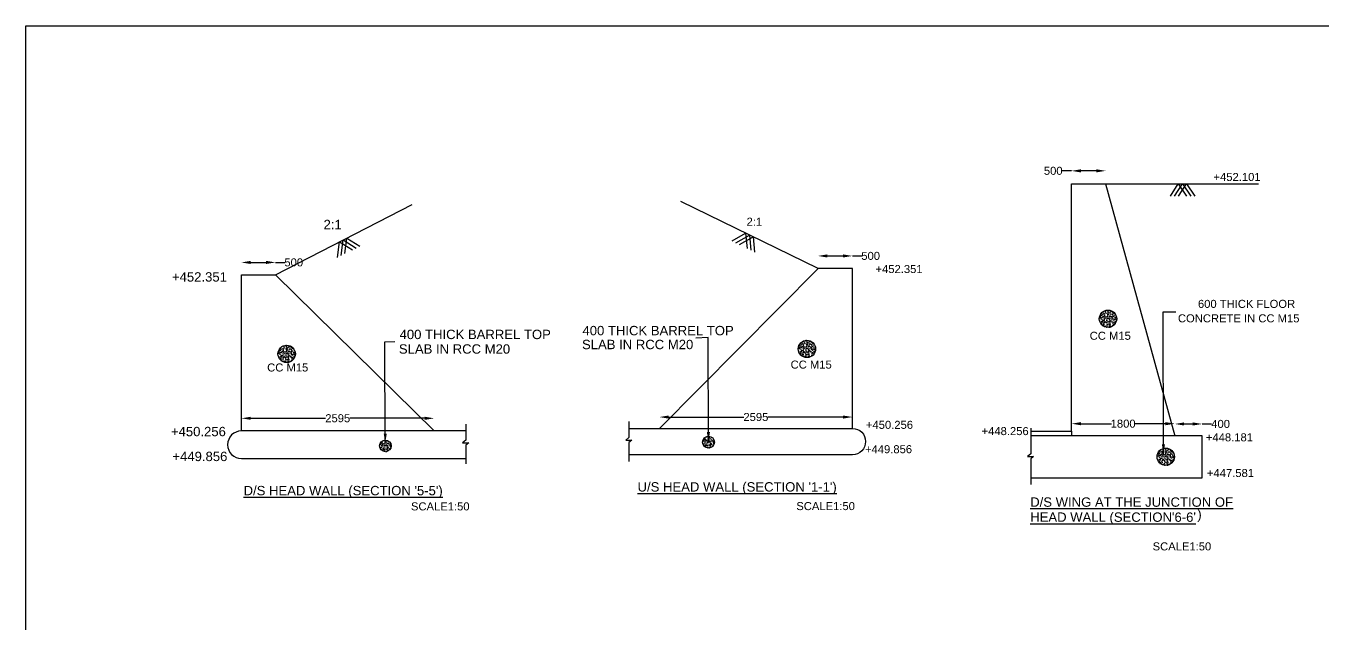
# Model space of a CAD drawing. Header units: millimetres. Extents: x -53248105 to -53232959, y 22134309 to 22146675.
# Drawn here: x -53248105 to -53243263, y 22144430 to 22146661 of the extents above; entities that cross this region are included whole.
import ezdxf

# ---------------------------------------------------------------- set-up
doc = ezdxf.new("R2010")
doc.units = ezdxf.units.MM
doc.header["$MEASUREMENT"] = 0
for name, color, linetype in [('DIMENSION', 7, 'Continuous'), ('DRAWING', 2, 'Continuous'), ('TEXT', 7, 'Continuous')]:
    doc.layers.add(name, color=color, linetype=linetype)
doc.styles.get("Standard").update_dxf_attribs({"font": 'arial.ttf', "height": 30})
doc.dimstyles.get("Standard").update_dxf_attribs({"dimtxt": 35, "dimasz": 35, "dimexe": 0.18, "dimexo": 0.0625, "dimgap": 0.09, "dimtad": 0, "dimdec": 0, "dimzin": 0, "dimdsep": 46, "dimtxsty": 'Standard', "dimcen": 0.09, "dimse1": 1, "dimse2": 1, "dimadec": 0, "dimazin": 0, "dimtfac": 1, "dimtdec": 0, "dimtofl": 0, "dimtmove": 0, "dimatfit": 3, "dimfxl": 1, "dimtolj": 1, "dimtzin": 0, "dimarcsym": 0})

# ---------------------------------------------------------------- blocks, each defined once
blk = doc.blocks.new('*D54')
at = {"layer": 'Defpoints', "color": 0, "transparency": 16777216}
for p in [(-53247172.9, 22145777.3), (-53247300.3, 22145731.4), (-53247172.9, 22145731.4)]:
    blk.add_point(p, dxfattribs=at)
at = {"layer": 'DIMENSION', "color": 0, "lineweight": -2, "transparency": 16777216}
for p, q in [((-53247265.3, 22145777.3), (-53247207.9, 22145777.3)), ((-53247172.9, 22145777.3), (-53247137.9, 22145777.3))]:
    blk.add_line(p, q, dxfattribs=at)
at = {"layer": 'DIMENSION', "color": 0, "transparency": 16777216}
for points in [[(-53247265.3, 22145783.2), (-53247265.3, 22145771.5), (-53247300.3, 22145777.3)], [(-53247207.9, 22145783.2), (-53247207.9, 22145771.5), (-53247172.9, 22145777.3)]]:
    blk.add_solid(points, dxfattribs=at)
at = {"layer": 'DIMENSION', "color": 0, "transparency": 16777216, "insert": (-53247104.8, 22145777.3), "char_height": 30, "attachment_point": 5}
blk.add_mtext('\\A1;500', dxfattribs=at)
blk = doc.blocks.new('*D55')
at = {"layer": 'Defpoints', "color": 0, "transparency": 16777216}
for p in [(-53246580.4, 22145195.1), (-53247300.3, 22145147.9), (-53246580.4, 22145147.9)]:
    blk.add_point(p, dxfattribs=at)
at = {"layer": 'DIMENSION', "color": 0, "lineweight": -2, "transparency": 16777216}
for p, q in [((-53247265.3, 22145195.1), (-53246985.6, 22145195.1)), ((-53246615.4, 22145195.1), (-53246895.1, 22145195.1))]:
    blk.add_line(p, q, dxfattribs=at)
at = {"layer": 'DIMENSION', "color": 0, "transparency": 16777216}
for points in [[(-53247265.3, 22145200.9), (-53247265.3, 22145189.2), (-53247300.3, 22145195.1)], [(-53246615.4, 22145200.9), (-53246615.4, 22145189.2), (-53246580.4, 22145195.1)]]:
    blk.add_solid(points, dxfattribs=at)
at = {"layer": 'DIMENSION', "color": 0, "transparency": 16777216, "insert": (-53246940.4, 22145195.1), "char_height": 30, "attachment_point": 5}
blk.add_mtext('\\A1;2595', dxfattribs=at)
blk = doc.blocks.new('*D56')
at = {"layer": 'Defpoints', "color": 0, "transparency": 16777216}
for p in [(-53245017.5, 22145199.8), (-53245738.7, 22145157.3), (-53245017.5, 22145157.3)]:
    blk.add_point(p, dxfattribs=at)
at = {"layer": 'DIMENSION', "color": 0, "lineweight": -2, "transparency": 16777216}
for p, q in [((-53245703.7, 22145199.8), (-53245423.4, 22145199.8)), ((-53245052.5, 22145199.8), (-53245332.9, 22145199.8))]:
    blk.add_line(p, q, dxfattribs=at)
at = {"layer": 'DIMENSION', "color": 0, "transparency": 16777216}
for points in [[(-53245703.7, 22145205.6), (-53245703.7, 22145193.9), (-53245738.7, 22145199.8)], [(-53245052.5, 22145205.6), (-53245052.5, 22145193.9), (-53245017.5, 22145199.8)]]:
    blk.add_solid(points, dxfattribs=at)
at = {"layer": 'DIMENSION', "color": 0, "transparency": 16777216, "insert": (-53245378.1, 22145199.8), "char_height": 30, "attachment_point": 5}
blk.add_mtext('\\A1;2595', dxfattribs=at)
blk = doc.blocks.new('*D57')
at = {"layer": 'Defpoints', "color": 0, "transparency": 16777216}
for p in [(-53245017.5, 22145801.6), (-53245146, 22145754.6), (-53245017.5, 22145754.6)]:
    blk.add_point(p, dxfattribs=at)
at = {"layer": 'DIMENSION', "color": 0, "lineweight": -2, "transparency": 16777216}
for p, q in [((-53245111, 22145801.6), (-53245052.5, 22145801.6)), ((-53245017.5, 22145801.6), (-53244982.5, 22145801.6))]:
    blk.add_line(p, q, dxfattribs=at)
at = {"layer": 'DIMENSION', "color": 0, "transparency": 16777216}
for points in [[(-53245111, 22145807.4), (-53245111, 22145795.7), (-53245146, 22145801.6)], [(-53245052.5, 22145807.4), (-53245052.5, 22145795.7), (-53245017.5, 22145801.6)]]:
    blk.add_solid(points, dxfattribs=at)
at = {"layer": 'DIMENSION', "color": 0, "transparency": 16777216, "insert": (-53244949.3, 22145801.6), "char_height": 30, "attachment_point": 5}
blk.add_mtext('\\A1;500', dxfattribs=at)
blk = doc.blocks.new('*D58')
at = {"layer": 'Defpoints', "color": 0, "transparency": 16777216}
for p in [(-53243813, 22145174.9), (-53244199, 22145129.8), (-53243813, 22145129.8)]:
    blk.add_point(p, dxfattribs=at)
at = {"layer": 'DIMENSION', "color": 0, "lineweight": -2, "transparency": 16777216}
for p, q in [((-53244164, 22145174.9), (-53244049.4, 22145174.9)), ((-53243848, 22145174.9), (-53243962.6, 22145174.9))]:
    blk.add_line(p, q, dxfattribs=at)
at = {"layer": 'DIMENSION', "color": 0, "transparency": 16777216}
for points in [[(-53244164, 22145180.7), (-53244164, 22145169), (-53244199, 22145174.9)], [(-53243848, 22145180.7), (-53243848, 22145169), (-53243813, 22145174.9)]]:
    blk.add_solid(points, dxfattribs=at)
at = {"layer": 'DIMENSION', "color": 0, "transparency": 16777216, "insert": (-53244006, 22145174.9), "char_height": 30, "attachment_point": 5}
blk.add_mtext('\\A1;1800', dxfattribs=at)
blk = doc.blocks.new('*D59')
at = {"layer": 'Defpoints', "color": 0, "transparency": 16777216}
for p in [(-53243710.6, 22145173.9), (-53243813, 22145129.8), (-53243710.6, 22145129.8)]:
    blk.add_point(p, dxfattribs=at)
at = {"layer": 'DIMENSION', "color": 0, "lineweight": -2, "transparency": 16777216}
for p, q in [((-53243778, 22145173.9), (-53243745.6, 22145173.9)), ((-53243710.6, 22145173.9), (-53243675.6, 22145173.9))]:
    blk.add_line(p, q, dxfattribs=at)
at = {"layer": 'DIMENSION', "color": 0, "transparency": 16777216}
for points in [[(-53243778, 22145179.8), (-53243778, 22145168.1), (-53243813, 22145173.9)], [(-53243745.6, 22145179.8), (-53243745.6, 22145168.1), (-53243710.6, 22145173.9)]]:
    blk.add_solid(points, dxfattribs=at)
at = {"layer": 'DIMENSION', "color": 0, "transparency": 16777216, "insert": (-53243641.8, 22145173.9), "char_height": 30, "attachment_point": 5}
blk.add_mtext('\\A1;400', dxfattribs=at)
blk = doc.blocks.new('*D60')
at = {"layer": 'Defpoints', "color": 0, "transparency": 16777216}
for p in [(-53244199, 22146119.5), (-53244199, 22146071.4), (-53244071.6, 22146071.4)]:
    blk.add_point(p, dxfattribs=at)
at = {"layer": 'DIMENSION', "color": 0, "lineweight": -2, "transparency": 16777216}
for p, q in [((-53244199, 22146119.5), (-53244234, 22146119.5)), ((-53244106.6, 22146119.5), (-53244164, 22146119.5))]:
    blk.add_line(p, q, dxfattribs=at)
at = {"layer": 'DIMENSION', "color": 0, "transparency": 16777216}
for points in [[(-53244164, 22146125.3), (-53244164, 22146113.7), (-53244199, 22146119.5)], [(-53244106.6, 22146125.3), (-53244106.6, 22146113.7), (-53244071.6, 22146119.5)]]:
    blk.add_solid(points, dxfattribs=at)
at = {"layer": 'DIMENSION', "color": 0, "transparency": 16777216, "insert": (-53244267.2, 22146119.5), "char_height": 30, "attachment_point": 5}
blk.add_mtext('\\A1;500', dxfattribs=at)

msp = doc.modelspace()

# ---------------------------------------------------------------- hatches: boundary and pattern name
at = {"layer": 'DIMENSION'}
h = msp.add_hatch(dxfattribs=at)
h.set_pattern_fill('AR-CONC', color=256, scale=2, style=0)
h.set_pattern_definition([(50, (3068.694, 130.961), (14.345203652, -1.2550426997), [1.5, -16.5]), (355, (3068.694, 130.96), (-2.7750266723, 15.043842674), [1.2, -13.2]), (100.4514, (3069.89, 130.856), (11.5701876343, 13.7887908412), [1.2748038, -14.02284224]), (46.1842, (3068.694, 134.96), (21.3448209725, -3.3103802866), [2.25, -24.75]), (96.6356, (3070.473, 134.685), (18.693254111, 19.482357418), [1.91220576, -21.03426]), (351.1842, (3068.694, 134.96), (18.693238903, 19.4823720185), [1.8, -19.8]), (21, (3070.694, 133.961), (11.9381410424, -8.0523778133), [1.5, -16.5]), (326, (3070.694, 133.96), (4.8663066384, 14.503000901), [1.2, -13.2]), (71.4514, (3071.689, 133.29), (16.8044525716, 6.4506099342), [1.2748038, -14.02284224]), (37.5, (3068.6943, 130.9607), (0.24319710635, 6.65787707663), [0, -13.04, 0, -13.4, 0, -13.25]), (7.5, (3068.694, 130.961), (5.2613907488, 7.88823423765), [0, -7.64, 0, -12.74, 0, -5.05]), (327.5, (3064.2343, 130.9607), (10.67644872345, -0.4510974347), [0, -5, 0, -15.6, 0, -20.7]), (317.5, (3062.234, 130.961), (11.6637233868, 2.0020996466), [0, -6.5, 0, -10.36, 0, -14.7])])
edge = h.paths.add_edge_path()
edge.add_arc((-53244062.5, 22145566.8), 32.4, 0, 360)
h = msp.add_hatch(dxfattribs=at)
h.set_pattern_fill('AR-CONC', color=256, scale=2, style=0)
h.set_pattern_definition([(50, (0, 0), (14.345203652, -1.2550426997), [1.5, -16.5]), (355, (0, 0), (-2.7750266723, 15.043842674), [1.2, -13.2]), (100.4514, (1.195, -0.105), (11.5701876343, 13.7887908412), [1.2748038, -14.02284224]), (46.1842, (0, 4), (21.3448209725, -3.3103802866), [2.25, -24.75]), (96.6356, (1.779, 3.724), (18.693254111, 19.482357418), [1.91220576, -21.03426]), (351.1842, (0, 4), (18.693238903, 19.4823720185), [1.8, -19.8]), (21, (2, 3), (11.9381410424, -8.0523778133), [1.5, -16.5]), (326, (2, 3), (4.8663066384, 14.503000901), [1.2, -13.2]), (71.4514, (2.995, 2.329), (16.8044525716, 6.4506099342), [1.2748038, -14.02284224]), (37.5, (0, 0), (0.24319710635, 6.65787707663), [0, -13.04, 0, -13.4, 0, -13.25]), (7.5, (0, 0), (5.2613907488, 7.88823423765), [0, -7.64, 0, -12.74, 0, -5.05]), (327.5, (-4.46, 0), (10.67644872345, -0.4510974347), [0, -5, 0, -15.6, 0, -20.7]), (317.5, (-6.46, 0), (11.6637233868, 2.0020996466), [0, -6.5, 0, -10.36, 0, -14.7])])
edge = h.paths.add_edge_path()
edge.add_arc((-53247131.2, 22145435.8), 32.4, 0, 360)
h = msp.add_hatch(dxfattribs=at)
h.set_pattern_fill('AR-CONC', color=256, scale=2, style=0)
h.set_pattern_definition([(50, (1943.711, 18.53), (14.345203652, -1.2550426997), [1.5, -16.5]), (355, (1943.711, 18.53), (-2.7750266723, 15.043842674), [1.2, -13.2]), (100.4514, (1944.906, 18.426), (11.5701876343, 13.7887908412), [1.2748038, -14.02284224]), (46.1842, (1943.71, 22.53), (21.3448209725, -3.3103802866), [2.25, -24.75]), (96.6356, (1945.49, 22.254), (18.693254111, 19.482357418), [1.91220576, -21.03426]), (351.1842, (1943.71, 22.53), (18.693238903, 19.4823720185), [1.8, -19.8]), (21, (1945.711, 21.53), (11.9381410424, -8.0523778133), [1.5, -16.5]), (326, (1945.711, 21.53), (4.8663066384, 14.503000901), [1.2, -13.2]), (71.4514, (1946.706, 20.859), (16.8044525716, 6.4506099342), [1.2748038, -14.02284224]), (37.5, (1943.711, 18.53), (0.24319710635, 6.65787707663), [0, -13.04, 0, -13.4, 0, -13.25]), (7.5, (1943.711, 18.53), (5.2613907488, 7.88823423765), [0, -7.64, 0, -12.74, 0, -5.05]), (327.5, (1939.251, 18.53), (10.67644872345, -0.4510974347), [0, -5, 0, -15.6, 0, -20.7]), (317.5, (1937.251, 18.53), (11.6637233868, 2.0020996466), [0, -6.5, 0, -10.36, 0, -14.7])])
edge = h.paths.add_edge_path()
edge.add_arc((-53245187.5, 22145454.4), 32.4, 0, 360)
h = msp.add_hatch(dxfattribs=at)
h.set_pattern_fill('AR-CONC', color=256, scale=2, style=0)
h.set_pattern_definition([(50, (368.904, -343.752), (14.345203652, -1.2550426997), [1.5, -16.5]), (355, (368.904, -343.752), (-2.7750266723, 15.043842674), [1.2, -13.2]), (100.4514, (370.1, -343.856), (11.5701876343, 13.7887908412), [1.2748038, -14.02284224]), (46.1842, (368.904, -339.752), (21.3448209725, -3.3103802866), [2.25, -24.75]), (96.6356, (370.683, -340.027), (18.693254111, 19.482357418), [1.91220576, -21.03426]), (351.1842, (368.904, -339.752), (18.693238903, 19.4823720185), [1.8, -19.8]), (21, (370.904, -340.752), (11.9381410424, -8.0523778133), [1.5, -16.5]), (326, (370.904, -340.752), (4.8663066384, 14.503000901), [1.2, -13.2]), (71.4514, (371.899, -341.423), (16.8044525716, 6.4506099342), [1.2748038, -14.02284224]), (37.5, (368.9045, -343.7516), (0.24319710635, 6.65787707663), [0, -13.04, 0, -13.4, 0, -13.25]), (7.5, (368.9045, -343.7516), (5.2613907488, 7.88823423765), [0, -7.64, 0, -12.74, 0, -5.05]), (327.5, (364.4445, -343.7516), (10.67644872345, -0.4510974347), [0, -5, 0, -15.6, 0, -20.7]), (317.5, (362.444, -343.752), (11.6637233868, 2.0020996466), [0, -6.5, 0, -10.36, 0, -14.7])])
edge = h.paths.add_edge_path()
edge.add_arc((-53246762.3, 22145092.1), 21.7, 0, 360)
h = msp.add_hatch(dxfattribs=at)
h.set_pattern_fill('AR-CONC', color=256, scale=2, style=0)
h.set_pattern_definition([(50, (1575.949, -329.85), (14.345203652, -1.2550426997), [1.5, -16.5]), (355, (1575.95, -329.85), (-2.7750266723, 15.043842674), [1.2, -13.2]), (100.4514, (1577.145, -329.954), (11.5701876343, 13.7887908412), [1.2748038, -14.02284224]), (46.1842, (1575.95, -325.85), (21.3448209725, -3.3103802866), [2.25, -24.75]), (96.6356, (1577.728, -326.126), (18.693254111, 19.482357418), [1.91220576, -21.03426]), (351.1842, (1575.95, -325.85), (18.693238903, 19.4823720185), [1.8, -19.8]), (21, (1577.949, -326.85), (11.9381410424, -8.0523778133), [1.5, -16.5]), (326, (1577.95, -326.85), (4.8663066384, 14.503000901), [1.2, -13.2]), (71.4514, (1578.944, -327.521), (16.8044525716, 6.4506099342), [1.2748038, -14.02284224]), (37.5, (1575.9493, -329.8497), (0.24319710635, 6.65787707663), [0, -13.04, 0, -13.4, 0, -13.25]), (7.5, (1575.949, -329.85), (5.2613907488, 7.88823423765), [0, -7.64, 0, -12.74, 0, -5.05]), (327.5, (1571.4893, -329.8497), (10.67644872345, -0.4510974347), [0, -5, 0, -15.6, 0, -20.7]), (317.5, (1569.489, -329.85), (11.6637233868, 2.0020996466), [0, -6.5, 0, -10.36, 0, -14.7])])
edge = h.paths.add_edge_path()
edge.add_arc((-53245555.2, 22145106), 22.2, 0, 360)
h = msp.add_hatch(dxfattribs=at)
h.set_pattern_fill('AR-CONC', color=256, scale=2, style=0)
h.set_pattern_definition([(50, (3284.271, -384.3), (14.345203652, -1.2550426997), [1.5, -16.5]), (355, (3284.271, -384.3), (-2.7750266723, 15.043842674), [1.2, -13.2]), (100.4514, (3285.467, -384.404), (11.5701876343, 13.7887908412), [1.2748038, -14.02284224]), (46.1842, (3284.271, -380.3), (21.3448209725, -3.3103802866), [2.25, -24.75]), (96.6356, (3286.05, -380.575), (18.693254111, 19.482357418), [1.91220576, -21.03426]), (351.1842, (3284.271, -380.3), (18.693238903, 19.4823720185), [1.8, -19.8]), (21, (3286.271, -381.3), (11.9381410424, -8.0523778133), [1.5, -16.5]), (326, (3286.271, -381.3), (4.8663066384, 14.503000901), [1.2, -13.2]), (71.4514, (3287.266, -381.97), (16.8044525716, 6.4506099342), [1.2748038, -14.02284224]), (37.5, (3284.2713, -384.2996), (0.24319710635, 6.65787707663), [0, -13.04, 0, -13.4, 0, -13.25]), (7.5, (3284.271, -384.2996), (5.2613907488, 7.88823423765), [0, -7.64, 0, -12.74, 0, -5.05]), (327.5, (3279.8113, -384.2996), (10.67644872345, -0.4510974347), [0, -5, 0, -15.6, 0, -20.7]), (317.5, (3277.811, -384.3), (11.6637233868, 2.0020996466), [0, -6.5, 0, -10.36, 0, -14.7])])
edge = h.paths.add_edge_path()
edge.add_arc((-53243846.9, 22145051.5), 32.4, 0, 360)

# ---------------------------------------------------------------- linework, layer by layer
at = {"layer": 'DIMENSION', "color": 0}
msp.add_lwpolyline([(-53239477.5, 22140773), (-53248105.4, 22140773), (-53248105.4, 22146660.8), (-53239477.5, 22146660.8)], close=True, dxfattribs=at)
at = {"layer": 'DIMENSION'}
for points in [[(-53243829.4, 22146025.4), (-53243799.8, 22146071.4), (-53243768.6, 22146024.4)], [(-53243814.2, 22146025.4), (-53243784.6, 22146071.4), (-53243753.4, 22146024.4)], [(-53243798.8, 22146025.4), (-53243769.1, 22146071.4), (-53243737.9, 22146024.4)], [(-53245467, 22145857.6), (-53245416.5, 22145886.7), (-53245411.2, 22145829.5)], [(-53246941.2, 22145796.3), (-53246934.3, 22145854), (-53246885.2, 22145824.1)], [(-53246927.2, 22145803.4), (-53246920.3, 22145861.2), (-53246871.3, 22145831.2)], [(-53246913.3, 22145810.6), (-53246906.4, 22145868.4), (-53246857.3, 22145838.4)], [(-53245452.9, 22145850.7), (-53245402.5, 22145879.8), (-53245397.1, 22145822.6)], [(-53245438.8, 22145843.9), (-53245388.4, 22145872.9), (-53245383, 22145815.7)]]:
    msp.add_lwpolyline(points, dxfattribs=at)
for centre, radius in [((-53244062.5, 22145566.8), 32.4), ((-53247131.2, 22145435.8), 32.4), ((-53245187.5, 22145454.4), 32.4), ((-53246762.3, 22145092.1), 21.7), ((-53245555.2, 22145106), 22.2), ((-53243846.9, 22145051.5), 32.4)]:
    msp.add_circle(centre, radius, dxfattribs=at)
at = {"layer": 'DRAWING', "color": 0}
for points in [[(-53244199, 22145146.9), (-53244199, 22146071.4), (-53243499.9, 22146071.4)], [(-53244071.6, 22146071.4), (-53243813, 22145129.8)], [(-53247172.9, 22145731.4), (-53246662.9, 22145993.5)], [(-53245146, 22145754.6), (-53245659, 22146005.1)], [(-53245017.5, 22145157.3), (-53245017.5, 22145754.6), (-53245146, 22145754.6), (-53245738.7, 22145157.3)], [(-53247300.3, 22145147.9), (-53247300.3, 22145731.4), (-53247172.9, 22145731.4), (-53246580.4, 22145147.9)], [(-53246461.8, 22145173.6), (-53246461.8, 22145113.7), (-53246474.1, 22145103.8), (-53246450.8, 22145103.8), (-53246461.8, 22145094.9), (-53246461.8, 22145024.5)], [(-53245852.2, 22145183), (-53245852.2, 22145123.2), (-53245864.5, 22145113.3), (-53245841.3, 22145113.3), (-53245852.2, 22145104.4), (-53245852.2, 22145034)], [(-53244351.4, 22145158.5), (-53244351.4, 22145062.4), (-53244363.7, 22145052.5), (-53244340.4, 22145052.5), (-53244351.4, 22145043.6), (-53244351.4, 22144948.3)], [(-53244351.4, 22145146.9), (-53244199, 22145146.9), (-53244199, 22145129.8)], [(-53244351.4, 22144973.2), (-53243710.6, 22144973.2), (-53243710.6, 22145129.8), (-53244351.4, 22145129.8)]]:
    msp.add_lwpolyline(points, dxfattribs=at)
for points in [[(-53246461.8, 22145147.9), (-53247300.3, 22145147.9, 1), (-53247300.3, 22145044.7), (-53246461.8, 22145044.7)], [(-53245852.2, 22145157.3), (-53245017.5, 22145157.3, -1), (-53245017.5, 22145058.7), (-53245852.2, 22145058.7)]]:
    msp.add_lwpolyline(points, format="xyb", dxfattribs=at)

# ---------------------------------------------------------------- texts
at = {"layer": 'TEXT', "color": 0}
for s, height, p in [('+452.101', 30, (-53243668.4, 22146081.6)), ('2:1', 35, (-53246993.3, 22145901.5)), ('2:1', 30, (-53245412.8, 22145914.5)), ('+452.351', 35, (-53247559.7, 22145705.7)), ('+452.351', 30, (-53244931.2, 22145737.7)), ('600 THICK FLOOR', 30, (-53243726.5, 22145607.5)), ('CONCRETE IN CC M15', 30, (-53243801.2, 22145553.5)), ('400 THICK BARREL TOP ', 35, (-53246709.3, 22145490.9)), ('400 THICK BARREL TOP ', 35, (-53246026, 22145505.2)), ('CC M15', 30, (-53244130.9, 22145488.4)), ('SLAB IN RCC M20', 35, (-53246711.9, 22145436.5)), ('SLAB IN RCC M20', 35, (-53246027.7, 22145453.3)), ('CC M15', 30, (-53245248.3, 22145380.7)), ('CC M15', 30, (-53247204.1, 22145369.9)), ('+450.256', 35, (-53247563.6, 22145128.1)), ('+450.256', 30, (-53244966.9, 22145155.7)), ('+448.256', 30, (-53244534.8, 22145132.3)), ('+448.181', 30, (-53243696.8, 22145109)), ('+449.856', 35, (-53247558, 22145035.2)), ('+449.856', 30, (-53244970.5, 22145064.6)), ('+447.581', 30, (-53243692.9, 22144975.8)), ("%%UD/S HEAD WALL (SECTION '5-5')", 35, (-53247292.1, 22144907.5)), ("%%UU/S HEAD WALL (SECTION '1-1')", 35, (-53245820.1, 22144921.4)), ('SCALE1:50', 30, (-53246666.8, 22144851)), ('SCALE1:50', 30, (-53245227.1, 22144852.1)), ('%%UD/S WING AT THE JUNCTION OF', 35, (-53244353.1, 22144864.6)), ("%%UHEAD WALL (SECTION'6-6'", 35, (-53244353.1, 22144808.4)), (')', 35, (-53243728.8, 22144818.7)), ('SCALE1:50', 30, (-53243895.8, 22144701.6))]:
    msp.add_text(s, height=height, dxfattribs=at).set_placement(p)

# ---------------------------------------------------------------- dimensions: what is measured, and where the dimension line sits
at = {"layer": 'DIMENSION', "color": 0}
for base, p1, p2, text, picture, middle in [((-53244199, 22146119.5), (-53244071.6, 22146071.4), (-53244199, 22146071.4), '500', '*D60', (-53244267.2, 22146119.5)), ((-53247172.9, 22145777.3), (-53247300.3, 22145731.4), (-53247172.9, 22145731.4), '500', '*D54', (-53247104.8, 22145777.3)), ((-53245017.5, 22145801.6), (-53245146, 22145754.6), (-53245017.5, 22145754.6), '500', '*D57', (-53244949.3, 22145801.6)), ((-53246580.4, 22145195.1), (-53247300.3, 22145147.9), (-53246580.4, 22145147.9), '2595', '*D55', (-53246940.4, 22145195.1)), ((-53245017.5, 22145199.8), (-53245738.7, 22145157.3), (-53245017.5, 22145157.3), '2595', '*D56', (-53245378.1, 22145199.8)), ((-53243813, 22145174.9), (-53244199, 22145129.8), (-53243813, 22145129.8), '1800', '*D58', (-53244006, 22145174.9)), ((-53243710.6, 22145173.9), (-53243813, 22145129.8), (-53243710.6, 22145129.8), '400', '*D59', (-53243641.8, 22145173.9))]:
    dim = msp.add_linear_dim(base=base, p1=p1, p2=p2, text=text, dimstyle='Standard', dxfattribs=at)
    dim.commit()
    dim.dimension.update_dxf_attribs({"geometry": picture, "text_midpoint": middle})

# ---------------------------------------------------------------- leaders
for points in [[(-53243855.3, 22145062.6), (-53243856.1, 22145593.1), (-53243809.2, 22145592.7)], [(-53246762.8, 22145103.1), (-53246764.3, 22145480.6), (-53246727, 22145481.6)], [(-53245555.3, 22145108.4), (-53245556.9, 22145496.6), (-53245602.5, 22145494.2)]]:
    msp.add_leader(points, dimstyle='Standard', override={"dimgap": 0.09, "dimtad": 0}, dxfattribs=at)

doc.saveas('drawing.dxf')
